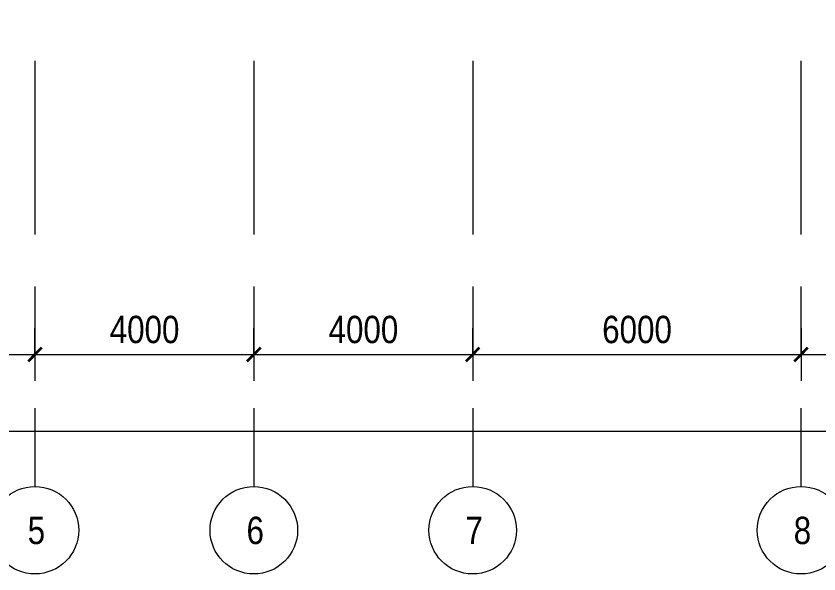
# Model space of a CAD drawing. Header units: millimetres. Extents: x 48966 to 155647, y -43515 to 30475.
# Drawn here: x 77586 to 92260, y -43338 to -33135 of the extents above; entities that cross this region are included whole.
import ezdxf

# ---------------------------------------------------------------- set-up
doc = ezdxf.new("R2010")
doc.units = ezdxf.units.MM
doc.linetypes.add('Осевые', pattern=[6350, 1270, -952.5, 3175, -952.5])
for name, color, linetype, lineweight in [('Оси', 7, 'Continuous', 9), ('Оси-1', 7, 'Continuous', 18), ('Оси-2', 7, 'Осевые', 9), ('Размеры', 7, 'Continuous', 9), ('Размеры-200', 7, 'Continuous', 9)]:
    doc.layers.add(name, color=color, linetype=linetype, lineweight=lineweight)
doc.styles.add('Arial Narrow', font='ARIALN.TTF', dxfattribs={"height": 500})
doc.dimstyles.new('Диагональ_-_2_5_мм_Arial_narrow', dxfattribs={"dimscale": 304.8, "dimtxt": 511.715487, "dimasz": 0.787402, "dimexe": 1.574803, "dimexo": 0.0625, "dimgap": 0.19685, "dimtad": 1, "dimdec": 0, "dimzin": 0, "dimdsep": 46, "dimtxsty": 'Arial Narrow', "dimblk1": 'OBLIQUE', "dimblk2": 'OBLIQUE', "dimsah": 1, "dimcen": 0.09, "dimdle": 1.574803, "dimazin": 0, "dimtfac": 1, "dimtdec": 4, "dimtix": 1, "dimtmove": 0, "dimatfit": 3, "dimfxl": 1.574803, "dimfxlon": 1, "dimtvp": 1, "dimtolj": 1, "dimtzin": 0, "dimarcsym": 2})

# ---------------------------------------------------------------- blocks, each defined once
blk = doc.blocks.new('Ось сетки - По умолчанию 2-349628-План -1-го этажа на отм_ -10_350')
at = {"layer": 'Оси-1'}
blk.add_circle((0, 0), 4, dxfattribs=at)
blk = doc.blocks.new('DIMBLOCK1-План -1-го этажа на отм_ -10_350')
at = {"layer": 'Размеры-200', "lineweight": 35, "transparency": 16777216}
for points in [[(57332, -40724), (57452, -40604), (57212, -40844)], [(150172, -40724), (150292, -40604), (150052, -40844)]]:
    blk.add_hatch(color=256, dxfattribs=at).paths.add_polyline_path(points, flags=0)
at = {"layer": 'Размеры-200', "transparency": 16777216}
for p, q in [((57332, -40244), (57332, -41204)), ((57332, -40724), (57332, -40244)), ((150172, -40244), (150172, -41204)), ((150172, -40724), (150172, -40244)), ((56852, -40724), (150652, -40724))]:
    blk.add_line(p, q, dxfattribs=at)
at = {"layer": 'Размеры-200', "lineweight": 35, "transparency": 16777216}
for p, q in [((57452, -40604), (57212, -40844)), ((57332, -40724), (57452, -40604)), ((150292, -40604), (150052, -40844)), ((150172, -40724), (150292, -40604)), ((57212, -40844), (57332, -40724)), ((150052, -40844), (150172, -40724))]:
    blk.add_line(p, q, dxfattribs=at)
at = {"layer": 'Размеры-200', "color": 0, "transparency": 16777216, "insert": (102960, -40017), "char_height": 500, "width": 1900.66, "attachment_point": 1, "line_spacing_factor": 0.974696, "style": 'Arial Narrow'}
blk.add_mtext('92840', dxfattribs=at)
blk = doc.blocks.new('_Oblique')
at = {"color": 0, "linetype": 'ByBlock', "lineweight": -2}
blk.add_line((-0.5, -0.5), (0.5, 0.5), dxfattribs=at)
blk = doc.blocks.new('DIMBLOCK5-План -1-го этажа на отм_ -10_350')
at = {"layer": 'Размеры-200', "lineweight": 35, "transparency": 16777216}
for points in [[(71932, -39324), (72052, -39204), (71812, -39444)], [(77932, -39324), (78052, -39204), (77812, -39444)]]:
    blk.add_hatch(color=256, dxfattribs=at).paths.add_polyline_path(points, flags=0)
at = {"layer": 'Размеры-200', "transparency": 16777216}
for p, q in [((71932, -38844), (71932, -39804)), ((71932, -39324), (71932, -38844)), ((77932, -38844), (77932, -39804)), ((77932, -39324), (77932, -38844)), ((71932, -39324), (77932, -39324))]:
    blk.add_line(p, q, dxfattribs=at)
at = {"layer": 'Размеры-200', "lineweight": 35, "transparency": 16777216}
for p, q in [((72052, -39204), (71812, -39444)), ((71812, -39444), (71932, -39324)), ((71932, -39324), (72052, -39204)), ((78052, -39204), (77812, -39444)), ((77812, -39444), (77932, -39324)), ((77932, -39324), (78052, -39204))]:
    blk.add_line(p, q, dxfattribs=at)
at = {"layer": 'Размеры-200', "color": 0, "transparency": 16777216, "insert": (74298, -38617), "char_height": 500, "width": 1520.53, "attachment_point": 1, "line_spacing_factor": 0.974696, "style": 'Arial Narrow'}
blk.add_mtext('6000', dxfattribs=at)
blk = doc.blocks.new('DIMBLOCK6-План -1-го этажа на отм_ -10_350')
at = {"layer": 'Размеры-200', "lineweight": 35, "transparency": 16777216}
for points in [[(77932, -39324), (78052, -39204), (77812, -39444)], [(81932, -39324), (82052, -39204), (81812, -39444)]]:
    blk.add_hatch(color=256, dxfattribs=at).paths.add_polyline_path(points, flags=0)
at = {"layer": 'Размеры-200', "transparency": 16777216}
for p, q in [((77932, -38844), (77932, -39804)), ((77932, -39324), (77932, -38844)), ((81932, -38844), (81932, -39804)), ((81932, -39324), (81932, -38844)), ((77932, -39324), (81932, -39324))]:
    blk.add_line(p, q, dxfattribs=at)
at = {"layer": 'Размеры-200', "lineweight": 35, "transparency": 16777216}
for p, q in [((78052, -39204), (77812, -39444)), ((77812, -39444), (77932, -39324)), ((77932, -39324), (78052, -39204)), ((82052, -39204), (81812, -39444)), ((81812, -39444), (81932, -39324)), ((81932, -39324), (82052, -39204))]:
    blk.add_line(p, q, dxfattribs=at)
at = {"layer": 'Размеры-200', "color": 0, "transparency": 16777216, "insert": (79298, -38617), "char_height": 500, "width": 1520.53, "attachment_point": 1, "line_spacing_factor": 0.974696, "style": 'Arial Narrow'}
blk.add_mtext('4000', dxfattribs=at)
blk = doc.blocks.new('DIMBLOCK7-План -1-го этажа на отм_ -10_350')
at = {"layer": 'Размеры-200', "lineweight": 35, "transparency": 16777216}
for points in [[(81932, -39324), (82052, -39204), (81812, -39444)], [(85932, -39324), (86052, -39204), (85812, -39444)]]:
    blk.add_hatch(color=256, dxfattribs=at).paths.add_polyline_path(points, flags=0)
at = {"layer": 'Размеры-200', "transparency": 16777216}
for p, q in [((81932, -38844), (81932, -39804)), ((81932, -39324), (81932, -38844)), ((85932, -38844), (85932, -39804)), ((85932, -39324), (85932, -38844)), ((81932, -39324), (85932, -39324))]:
    blk.add_line(p, q, dxfattribs=at)
at = {"layer": 'Размеры-200', "lineweight": 35, "transparency": 16777216}
for p, q in [((82052, -39204), (81812, -39444)), ((81812, -39444), (81932, -39324)), ((81932, -39324), (82052, -39204)), ((86052, -39204), (85812, -39444)), ((85812, -39444), (85932, -39324)), ((85932, -39324), (86052, -39204))]:
    blk.add_line(p, q, dxfattribs=at)
at = {"layer": 'Размеры-200', "color": 0, "transparency": 16777216, "insert": (83298, -38617), "char_height": 500, "width": 1520.53, "attachment_point": 1, "line_spacing_factor": 0.974696, "style": 'Arial Narrow'}
blk.add_mtext('4000', dxfattribs=at)
blk = doc.blocks.new('DIMBLOCK8-План -1-го этажа на отм_ -10_350')
at = {"layer": 'Размеры-200', "lineweight": 35, "transparency": 16777216}
for points in [[(85932, -39324), (86052, -39204), (85812, -39444)], [(91932, -39324), (92052, -39204), (91812, -39444)]]:
    blk.add_hatch(color=256, dxfattribs=at).paths.add_polyline_path(points, flags=0)
at = {"layer": 'Размеры-200', "transparency": 16777216}
for p, q in [((85932, -38844), (85932, -39804)), ((85932, -39324), (85932, -38844)), ((91932, -38844), (91932, -39804)), ((91932, -39324), (91932, -38844)), ((85932, -39324), (91932, -39324))]:
    blk.add_line(p, q, dxfattribs=at)
at = {"layer": 'Размеры-200', "lineweight": 35, "transparency": 16777216}
for p, q in [((86052, -39204), (85812, -39444)), ((85812, -39444), (85932, -39324)), ((85932, -39324), (86052, -39204)), ((92052, -39204), (91812, -39444)), ((91812, -39444), (91932, -39324)), ((91932, -39324), (92052, -39204))]:
    blk.add_line(p, q, dxfattribs=at)
at = {"layer": 'Размеры-200', "color": 0, "transparency": 16777216, "insert": (88298, -38617), "char_height": 500, "width": 1520.53, "attachment_point": 1, "line_spacing_factor": 0.974696, "style": 'Arial Narrow'}
blk.add_mtext('6000', dxfattribs=at)
blk = doc.blocks.new('DIMBLOCK9-План -1-го этажа на отм_ -10_350')
at = {"layer": 'Размеры-200', "lineweight": 35, "transparency": 16777216}
for points in [[(91932, -39324), (92052, -39204), (91812, -39444)], [(98132, -39324), (98252, -39204), (98012, -39444)]]:
    blk.add_hatch(color=256, dxfattribs=at).paths.add_polyline_path(points, flags=0)
at = {"layer": 'Размеры-200', "transparency": 16777216}
for p, q in [((91932, -38844), (91932, -39804)), ((91932, -39324), (91932, -38844)), ((98132, -38844), (98132, -39804)), ((98132, -39324), (98132, -38844)), ((91932, -39324), (98132, -39324))]:
    blk.add_line(p, q, dxfattribs=at)
at = {"layer": 'Размеры-200', "lineweight": 35, "transparency": 16777216}
for p, q in [((92052, -39204), (91812, -39444)), ((91812, -39444), (91932, -39324)), ((91932, -39324), (92052, -39204)), ((98252, -39204), (98012, -39444)), ((98012, -39444), (98132, -39324)), ((98132, -39324), (98252, -39204))]:
    blk.add_line(p, q, dxfattribs=at)
at = {"layer": 'Размеры-200', "color": 0, "transparency": 16777216, "insert": (94398, -38617), "char_height": 500, "width": 1520.53, "attachment_point": 1, "line_spacing_factor": 0.974696, "style": 'Arial Narrow'}
blk.add_mtext('6200', dxfattribs=at)

msp = doc.modelspace()

# ---------------------------------------------------------------- linework, layer by layer
at = {"layer": 'Оси-2'}
for p, q in [((77931.6, 25417.1), (77931.6, -41737.8)), ((81931.6, 25417.1), (81931.6, -41737.8)), ((85931.6, 25417.1), (85931.6, -41737.8)), ((91931.6, 25417.1), (91931.6, -41737.8))]:
    msp.add_line(p, q, dxfattribs=at)

# ---------------------------------------------------------------- block references
at = {"layer": 'Оси-1', "xscale": 199.9999999999999, "yscale": 199.9999999999999, "zscale": 199.9999999999999, "rotation": 180}
for p in [(77931.6, -42537.8), (81931.6, -42537.8), (85931.6, -42537.8), (91931.6, -42537.8)]:
    msp.add_blockref('Ось сетки - По умолчанию 2-349628-План -1-го этажа на отм_ -10_350', p, dxfattribs=at)

# ---------------------------------------------------------------- texts
at = {"layer": 'Оси', "char_height": 500, "width": 384.81, "attachment_point": 1, "style": 'Arial Narrow'}
for s, insert in [('\\fArial Narrow|b0|i0|c204|p34|;5', (77798.4, -42291.7)), ('\\fArial Narrow|b0|i0|c204|p34|;6', (81798.4, -42291.7)), ('\\fArial Narrow|b0|i0|c204|p34|;7', (85798.4, -42291.7)), ('\\fArial Narrow|b0|i0|c204|p34|;8', (91798.4, -42291.7))]:
    msp.add_mtext(s, dxfattribs=dict(at, insert=insert))

# ---------------------------------------------------------------- dimensions: what is measured, and where the dimension line sits
at = {"layer": 'Размеры'}
for base, p1, p2, override, picture, middle in [((77931.6, -39323.6), (71931.6, -38843.6), (77931.6, -38843.6), {"dimpost": '<>', "dimfxl": 6000}, 'DIMBLOCK5-План -1-го этажа на отм_ -10_350', (74931.6, -39008.3)), ((81931.6, -39323.6), (77931.6, -38843.6), (81931.6, -38843.6), {"dimpost": '<>', "dimfxl": 4000}, 'DIMBLOCK6-План -1-го этажа на отм_ -10_350', (79931.6, -39008.3)), ((85931.6, -39323.6), (81931.6, -38843.6), (85931.6, -38843.6), {"dimpost": '<>', "dimfxl": 4000}, 'DIMBLOCK7-План -1-го этажа на отм_ -10_350', (83931.6, -39008.3)), ((91931.6, -39323.6), (85931.6, -38843.6), (91931.6, -38843.6), {"dimpost": '<>', "dimfxl": 6000}, 'DIMBLOCK8-План -1-го этажа на отм_ -10_350', (88931.6, -39008.3)), ((98131.6, -39323.6), (91931.6, -38843.6), (98131.6, -38843.6), {"dimpost": '<>', "dimfxl": 6200}, 'DIMBLOCK9-План -1-го этажа на отм_ -10_350', (95031.6, -39008.3)), ((150171.6, -40723.6), (57331.6, -40243.6), (150171.6, -40243.6), {"dimpost": '<>', "dimfxl": 92840}, 'DIMBLOCK1-План -1-го этажа на отм_ -10_350', (103751.6, -40408.3))]:
    dim = msp.add_linear_dim(base=base, p1=p1, p2=p2, dimstyle='Диагональ_-_2_5_мм_Arial_narrow', override=override, dxfattribs=at)
    dim.commit()
    dim.dimension.update_dxf_attribs({"geometry": picture, "text_midpoint": middle})

doc.saveas('drawing.dxf')
